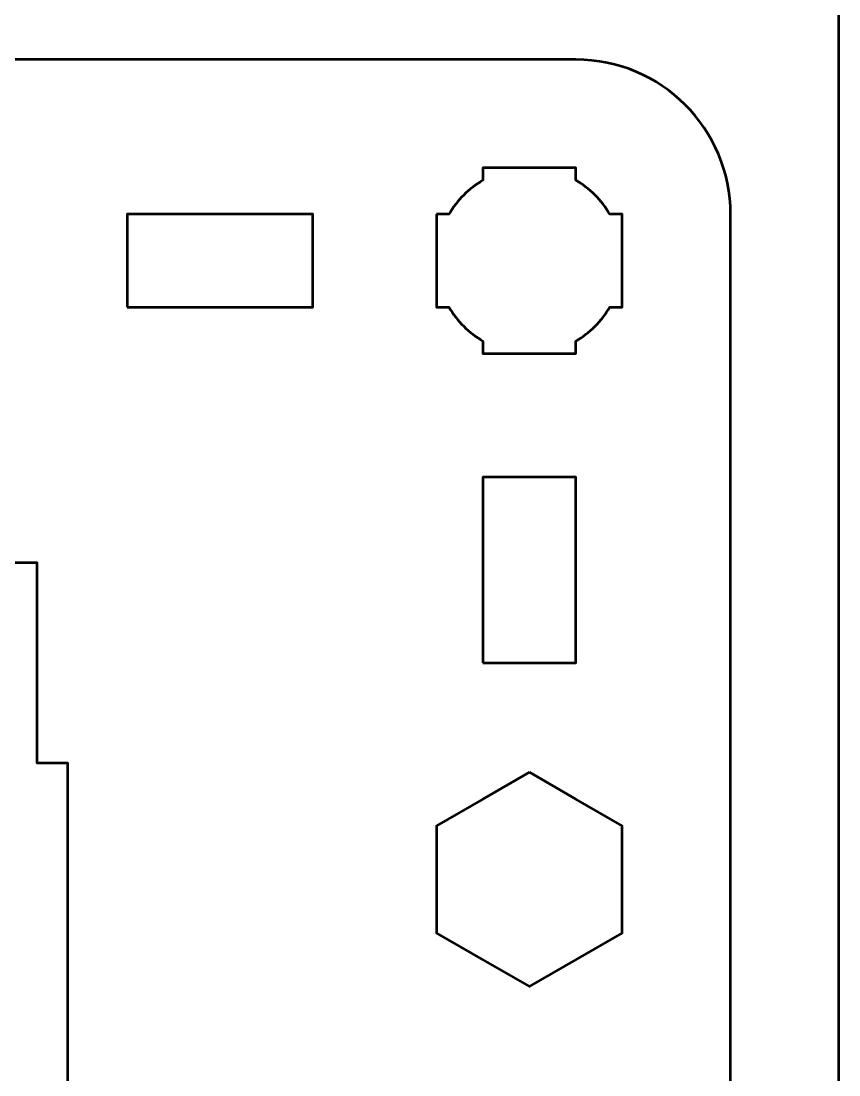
# Model space of a CAD drawing. Header units: centimetres. Extents: x -21 to 0, y -29.7 to 0.
# Drawn here: x -2.642 to 0, y -26.282 to -22.875 of the extents above; entities that cross this region are included whole.
import ezdxf

# ---------------------------------------------------------------- set-up
doc = ezdxf.new("R2010")
doc.units = ezdxf.units.CM
doc.header["$MEASUREMENT"] = 0
doc.layers.add('Layer 1', color=7, linetype='Continuous')

msp = doc.modelspace()

# ---------------------------------------------------------------- linework, layer by layer
at = {"layer": 'Layer 1', "lineweight": 53}
for points in [[(-2.3, -23.8), (-1.7, -23.8), (-1.7, -23.5), (-2.3, -23.5), (-2.3, -23.8)], [(-1.15, -24.95), (-0.85, -24.95), (-0.85, -24.35), (-1.15, -24.35), (-1.15, -24.95)]]:
    msp.add_lwpolyline(points, close=True, dxfattribs=at)
at = {"layer": 'Layer 1', "color": 1, "lineweight": 53}
msp.add_open_spline([(-21.00003, -29.19995), (-21.00003, -29.19995), (-21.00003, -8.29992), (-21.00003, -8.29992), (-21.00003, -8.29992), (-21.00003, -8.21709), (-20.93286, -8.14992), (-20.85003, -8.14992), (-20.85003, -8.14992), (-20.7672, -8.14992), (-20.70003, -8.08275), (-20.70003, -7.99992), (-20.70003, -7.99992), (-20.70003, -7.91709), (-20.7672, -7.84992), (-20.85003, -7.84992), (-20.85003, -7.84992), (-20.93286, -7.84992), (-21.00003, -7.78275), (-21.00003, -7.69992), (-21.00003, -7.69992), (-21.00003, -7.61709), (-20.93286, -7.54992), (-20.85003, -7.54992), (-20.85003, -7.54992), (-20.7672, -7.54992), (-20.70003, -7.48275), (-20.70003, -7.39992), (-20.70003, -7.39992), (-20.70003, -7.31709), (-20.7672, -7.24992), (-20.85003, -7.24992), (-20.85003, -7.24992), (-20.93286, -7.24992), (-21.00003, -7.18275), (-21.00003, -7.09992), (-21.00003, -7.09992), (-21.00003, -7.01709), (-20.93286, -6.94992), (-20.85003, -6.94992), (-20.85003, -6.94992), (-20.7672, -6.94992), (-20.70003, -6.88275), (-20.70003, -6.79992), (-20.70003, -6.79992), (-20.70003, -6.71709), (-20.7672, -6.64992), (-20.85003, -6.64992), (-20.85003, -6.64992), (-20.93286, -6.64992), (-21.00003, -6.58275), (-21.00003, -6.49992), (-21.00003, -6.49992), (-21.00003, -6.41709), (-20.93286, -6.34992), (-20.85003, -6.34992), (-20.85003, -6.34992), (-20.7672, -6.34992), (-20.70003, -6.28275), (-20.70003, -6.19992), (-20.70003, -6.19992), (-20.70003, -6.11709), (-20.7672, -6.04992), (-20.85003, -6.04992), (-20.85003, -6.04992), (-20.93286, -6.04992), (-21.00003, -5.98275), (-21.00003, -5.89992), (-21.00003, -5.89992), (-21.00003, -5.81709), (-20.93286, -5.74992), (-20.85003, -5.74992), (-20.85003, -5.74992), (-20.7672, -5.74992), (-20.70003, -5.68275), (-20.70003, -5.59992), (-20.70003, -5.59992), (-20.70003, -5.51709), (-20.7672, -5.44992), (-20.85003, -5.44992), (-20.85003, -5.44992), (-20.93286, -5.44992), (-21.00003, -5.38275), (-21.00003, -5.29992), (-21.00003, -5.29992), (-21.00003, -5.21709), (-20.93286, -5.14992), (-20.85003, -5.14992), (-20.85003, -5.14992), (-20.7672, -5.14992), (-20.70003, -5.08275), (-20.70003, -4.99992), (-20.70003, -4.99992), (-20.70003, -4.91709), (-20.7672, -4.84992), (-20.85003, -4.84992), (-20.85003, -4.84992), (-20.93286, -4.84992), (-21.00003, -4.78275), (-21.00003, -4.69992), (-21.00003, -4.69992), (-21.00003, -4.61709), (-20.93286, -4.54992), (-20.85003, -4.54992), (-20.85003, -4.54992), (-20.7672, -4.54992), (-20.70003, -4.48275), (-20.70003, -4.39992), (-20.70003, -4.39992), (-20.70003, -4.31709), (-20.7672, -4.24992), (-20.85003, -4.24992), (-20.85003, -4.24992), (-20.93286, -4.24992), (-21.00003, -4.18275), (-21.00003, -4.09992), (-21.00003, -4.09992), (-21.00003, -4.01709), (-20.93286, -3.94992), (-20.85003, -3.94992), (-20.85003, -3.94992), (-20.7672, -3.94992), (-20.70003, -3.88275), (-20.70003, -3.79992), (-20.70003, -3.79992), (-20.70003, -3.71709), (-20.7672, -3.64992), (-20.85003, -3.64992), (-20.85003, -3.64992), (-20.93286, -3.64992), (-21.00003, -3.58275), (-21.00003, -3.49992), (-21.00003, -3.49992), (-21.00003, -3.41709), (-20.93286, -3.34992), (-20.85003, -3.34992), (-20.85003, -3.34992), (-20.7672, -3.34992), (-20.70003, -3.28275), (-20.70003, -3.19992), (-20.70003, -3.19992), (-20.70003, -3.11709), (-20.7672, -3.04992), (-20.85003, -3.04992), (-20.85003, -3.04992), (-20.93286, -3.04992), (-21.00003, -2.98275), (-21.00003, -2.89992), (-21.00003, -2.89992), (-21.00003, -2.81709), (-20.93286, -2.74992), (-20.85003, -2.74992), (-20.85003, -2.74992), (-20.7672, -2.74992), (-20.70003, -2.68275), (-20.70003, -2.59992), (-20.70003, -2.59992), (-20.70003, -2.51709), (-20.7672, -2.44992), (-20.85003, -2.44992), (-20.85003, -2.44992), (-20.93286, -2.44992), (-21.00003, -2.38275), (-21.00003, -2.29992), (-21.00003, -2.29992), (-21.00003, -2.21709), (-20.93286, -2.14992), (-20.85003, -2.14992), (-20.85003, -2.14992), (-20.7672, -2.14992), (-20.70003, -2.08275), (-20.70003, -1.99992), (-20.70003, -1.99992), (-20.70003, -1.91709), (-20.7672, -1.84992), (-20.85003, -1.84992), (-20.85003, -1.84992), (-20.93286, -1.84992), (-21.00003, -1.78275), (-21.00003, -1.69992), (-21.00003, -1.69992), (-21.00003, -1.61709), (-20.93286, -1.54992), (-20.85003, -1.54992), (-20.85003, -1.54992), (-20.7672, -1.54992), (-20.70003, -1.48275), (-20.70003, -1.39992), (-20.70003, -1.39992), (-20.70003, -1.31709), (-20.7672, -1.24992), (-20.85003, -1.24992), (-20.85003, -1.24992), (-20.93286, -1.24992), (-21.00003, -1.18275), (-21.00003, -1.09992), (-21.00003, -1.09992), (-21.00003, -1.09992), (-21.00003, -0.49992), (-21.00003, -0.49992), (-21.00003, -0.49992), (-21.00003, -0.22295), (-20.77694, 0.00004), (-20.49994, 0.00004), (-20.49994, 0.00004), (-20.49994, 0.00004), (-0.50008, 0.00004), (-0.50008, 0.00004), (-0.50008, 0.00004), (-0.22294, 0.00004), (0.00002, -0.22295), (0.00002, -0.49992), (0.00002, -0.49992), (0.00002, -0.49992), (0.00002, -29.19995), (0.00002, -29.19995), (0.00002, -29.19995), (0.00002, -29.47695), (-0.22294, -29.70004), (-0.50008, -29.70004), (-0.50008, -29.70004), (-0.50008, -29.70004), (-20.49994, -29.70004), (-20.49994, -29.70004), (-20.49994, -29.70004), (-20.77694, -29.70004), (-21.00003, -29.47695), (-21.00003, -29.19995)], degree=3, knots=[0, 0, 0, 0, 0.0175439, 0.0175439, 0.0175439, 0.0175439, 0.0350877, 0.0350877, 0.0350877, 0.0350877, 0.0526316, 0.0526316, 0.0526316, 0.0526316, 0.0701754, 0.0701754, 0.0701754, 0.0701754, 0.0877193, 0.0877193, 0.0877193, 0.0877193, 0.1052632, 0.1052632, 0.1052632, 0.1052632, 0.122807, 0.122807, 0.122807, 0.122807, 0.1403509, 0.1403509, 0.1403509, 0.1403509, 0.1578947, 0.1578947, 0.1578947, 0.1578947, 0.1754386, 0.1754386, 0.1754386, 0.1754386, 0.1929825, 0.1929825, 0.1929825, 0.1929825, 0.2105263, 0.2105263, 0.2105263, 0.2105263, 0.2280702, 0.2280702, 0.2280702, 0.2280702, 0.245614, 0.245614, 0.245614, 0.245614, 0.2631579, 0.2631579, 0.2631579, 0.2631579, 0.2807018, 0.2807018, 0.2807018, 0.2807018, 0.2982456, 0.2982456, 0.2982456, 0.2982456, 0.3157895, 0.3157895, 0.3157895, 0.3157895, 0.3333333, 0.3333333, 0.3333333, 0.3333333, 0.3508772, 0.3508772, 0.3508772, 0.3508772, 0.3684211, 0.3684211, 0.3684211, 0.3684211, 0.3859649, 0.3859649, 0.3859649, 0.3859649, 0.4035088, 0.4035088, 0.4035088, 0.4035088, 0.4210526, 0.4210526, 0.4210526, 0.4210526, 0.4385965, 0.4385965, 0.4385965, 0.4385965, 0.4561404, 0.4561404, 0.4561404, 0.4561404, 0.4736842, 0.4736842, 0.4736842, 0.4736842, 0.4912281, 0.4912281, 0.4912281, 0.4912281, 0.5087719, 0.5087719, 0.5087719, 0.5087719, 0.5263158, 0.5263158, 0.5263158, 0.5263158, 0.5438596, 0.5438596, 0.5438596, 0.5438596, 0.5614035, 0.5614035, 0.5614035, 0.5614035, 0.5789474, 0.5789474, 0.5789474, 0.5789474, 0.5964912, 0.5964912, 0.5964912, 0.5964912, 0.6140351, 0.6140351, 0.6140351, 0.6140351, 0.6315789, 0.6315789, 0.6315789, 0.6315789, 0.6491228, 0.6491228, 0.6491228, 0.6491228, 0.6666667, 0.6666667, 0.6666667, 0.6666667, 0.6842105, 0.6842105, 0.6842105, 0.6842105, 0.7017544, 0.7017544, 0.7017544, 0.7017544, 0.7192982, 0.7192982, 0.7192982, 0.7192982, 0.7368421, 0.7368421, 0.7368421, 0.7368421, 0.754386, 0.754386, 0.754386, 0.754386, 0.7719298, 0.7719298, 0.7719298, 0.7719298, 0.7894737, 0.7894737, 0.7894737, 0.7894737, 0.8070175, 0.8070175, 0.8070175, 0.8070175, 0.8245614, 0.8245614, 0.8245614, 0.8245614, 0.8421053, 0.8421053, 0.8421053, 0.8421053, 0.8596491, 0.8596491, 0.8596491, 0.8596491, 0.877193, 0.877193, 0.877193, 0.877193, 0.8947368, 0.8947368, 0.8947368, 0.8947368, 0.9122807, 0.9122807, 0.9122807, 0.9122807, 0.9298246, 0.9298246, 0.9298246, 0.9298246, 0.9473684, 0.9473684, 0.9473684, 0.9473684, 0.9649123, 0.9649123, 0.9649123, 0.9649123, 0.9824561, 0.9824561, 0.9824561, 0.9824561, 1, 1, 1, 1], dxfattribs=at)
at = {"layer": 'Layer 1', "color": 3, "lineweight": 53}
msp.add_open_spline([(-5.65, -27.8), (-5.65, -27.8), (-5.65, -23.5), (-5.65, -23.5), (-5.65, -23.5), (-5.65, -23.22391), (-5.42609, -23), (-5.15, -23), (-5.15, -23), (-5.15, -23), (-0.85, -23), (-0.85, -23), (-0.85, -23), (-0.57391, -23), (-0.35, -23.22391), (-0.35, -23.5), (-0.35, -23.5), (-0.35, -23.5), (-0.35, -27.8), (-0.35, -27.8), (-0.35, -27.8), (-0.35, -28.07609), (-0.57391, -28.3), (-0.85, -28.3), (-0.85, -28.3), (-0.85, -28.3), (-2.492, -28.3), (-2.492, -28.3), (-2.492, -28.3), (-2.492, -28.3), (-2.492, -26.92699), (-2.492, -26.92699), (-2.492, -26.92699), (-2.492, -26.92699), (-2.238, -26.92699), (-2.238, -26.92699), (-2.238, -26.92699), (-2.238, -26.92699), (-2.238, -26.67299), (-2.238, -26.67299), (-2.238, -26.67299), (-2.238, -26.67299), (-2.492, -26.67299), (-2.492, -26.67299), (-2.492, -26.67299), (-2.492, -26.67299), (-2.492, -25.27299), (-2.492, -25.27299), (-2.492, -25.27299), (-2.492, -25.27299), (-2.592, -25.27302), (-2.592, -25.27302), (-2.592, -25.27302), (-2.592, -25.27302), (-2.592, -25.04998), (-2.592, -25.04998), (-2.592, -25.04998), (-2.592, -25.04998), (-2.592, -24.62501), (-2.592, -24.62501), (-2.592, -24.62501), (-2.592, -24.62501), (-3.408, -24.625), (-3.408, -24.625), (-3.408, -24.625), (-3.408, -24.625), (-3.408, -25.04998), (-3.408, -25.04998), (-3.408, -25.04998), (-3.408, -25.04998), (-3.408, -25.27302), (-3.408, -25.27302), (-3.408, -25.27302), (-3.408, -25.27302), (-3.508, -25.27299), (-3.508, -25.27299), (-3.508, -25.27299), (-3.508, -25.27299), (-3.508, -26.67299), (-3.508, -26.67299), (-3.508, -26.67299), (-3.508, -26.67299), (-3.762, -26.67299), (-3.762, -26.67299), (-3.762, -26.67299), (-3.762, -26.67299), (-3.762, -26.92699), (-3.762, -26.92699), (-3.762, -26.92699), (-3.762, -26.92699), (-3.508, -26.92699), (-3.508, -26.92699), (-3.508, -26.92699), (-3.508, -26.92699), (-3.508, -28.3), (-3.508, -28.3), (-3.508, -28.3), (-4.15492, -28.3), (-4.38268, -28.3), (-5.15, -28.3), (-5.15, -28.3), (-5.42609, -28.3), (-5.65, -28.07609), (-5.65, -27.8)], degree=3, knots=[0, 0, 0, 0, 0.0384615, 0.0384615, 0.0384615, 0.0384615, 0.0769231, 0.0769231, 0.0769231, 0.0769231, 0.1153846, 0.1153846, 0.1153846, 0.1153846, 0.1538462, 0.1538462, 0.1538462, 0.1538462, 0.1923077, 0.1923077, 0.1923077, 0.1923077, 0.2307692, 0.2307692, 0.2307692, 0.2307692, 0.2692308, 0.2692308, 0.2692308, 0.2692308, 0.3076923, 0.3076923, 0.3076923, 0.3076923, 0.3461538, 0.3461538, 0.3461538, 0.3461538, 0.3846154, 0.3846154, 0.3846154, 0.3846154, 0.4230769, 0.4230769, 0.4230769, 0.4230769, 0.4615385, 0.4615385, 0.4615385, 0.4615385, 0.5, 0.5, 0.5, 0.5, 0.5384615, 0.5384615, 0.5384615, 0.5384615, 0.5769231, 0.5769231, 0.5769231, 0.5769231, 0.6153846, 0.6153846, 0.6153846, 0.6153846, 0.6538462, 0.6538462, 0.6538462, 0.6538462, 0.6923077, 0.6923077, 0.6923077, 0.6923077, 0.7307692, 0.7307692, 0.7307692, 0.7307692, 0.7692308, 0.7692308, 0.7692308, 0.7692308, 0.8076923, 0.8076923, 0.8076923, 0.8076923, 0.8461538, 0.8461538, 0.8461538, 0.8461538, 0.8846154, 0.8846154, 0.8846154, 0.8846154, 0.9230769, 0.9230769, 0.9230769, 0.9230769, 0.9615385, 0.9615385, 0.9615385, 0.9615385, 1, 1, 1, 1], dxfattribs=at)
at = {"layer": 'Layer 1', "lineweight": 53}
for points, knots in [([(-1.3, -23.5), (-1.3, -23.5), (-1.25985, -23.5), (-1.25985, -23.5), (-1.25985, -23.5), (-1.2335, -23.45447), (-1.19553, -23.4165), (-1.15, -23.39015), (-1.15, -23.39015), (-1.15, -23.39015), (-1.15, -23.35), (-1.15, -23.35), (-1.15, -23.35), (-1.15, -23.35), (-1, -23.35), (-1, -23.35), (-1, -23.35), (-1, -23.35), (-0.85, -23.35), (-0.85, -23.35), (-0.85, -23.35), (-0.85, -23.35), (-0.85, -23.39015), (-0.85, -23.39015), (-0.85, -23.39015), (-0.80447, -23.4165), (-0.7665, -23.45447), (-0.74015, -23.5), (-0.74015, -23.5), (-0.74015, -23.5), (-0.7, -23.5), (-0.7, -23.5), (-0.7, -23.5), (-0.7, -23.5), (-0.7, -23.65), (-0.7, -23.65), (-0.7, -23.65), (-0.7, -23.65), (-0.7, -23.8), (-0.7, -23.8), (-0.7, -23.8), (-0.7, -23.8), (-0.74015, -23.8), (-0.74015, -23.8), (-0.74015, -23.8), (-0.7665, -23.84553), (-0.80447, -23.8835), (-0.85, -23.90985), (-0.85, -23.90985), (-0.85, -23.90985), (-0.85, -23.95), (-0.85, -23.95), (-0.85, -23.95), (-0.85, -23.95), (-1, -23.95), (-1, -23.95), (-1, -23.95), (-1, -23.95), (-1.15, -23.95), (-1.15, -23.95), (-1.15, -23.95), (-1.15, -23.95), (-1.15, -23.90985), (-1.15, -23.90985), (-1.15, -23.90985), (-1.19553, -23.8835), (-1.2335, -23.84553), (-1.25985, -23.8), (-1.25985, -23.8), (-1.25985, -23.8), (-1.3, -23.8), (-1.3, -23.8), (-1.3, -23.8), (-1.3, -23.8), (-1.3, -23.65), (-1.3, -23.65), (-1.3, -23.65), (-1.3, -23.65), (-1.3, -23.5), (-1.3, -23.5)], [0, 0, 0, 0, 0.05, 0.05, 0.05, 0.05, 0.1, 0.1, 0.1, 0.1, 0.15, 0.15, 0.15, 0.15, 0.2, 0.2, 0.2, 0.2, 0.25, 0.25, 0.25, 0.25, 0.3, 0.3, 0.3, 0.3, 0.35, 0.35, 0.35, 0.35, 0.4, 0.4, 0.4, 0.4, 0.45, 0.45, 0.45, 0.45, 0.5, 0.5, 0.5, 0.5, 0.55, 0.55, 0.55, 0.55, 0.6, 0.6, 0.6, 0.6, 0.65, 0.65, 0.65, 0.65, 0.7, 0.7, 0.7, 0.7, 0.75, 0.75, 0.75, 0.75, 0.8, 0.8, 0.8, 0.8, 0.85, 0.85, 0.85, 0.85, 0.9, 0.9, 0.9, 0.9, 0.95, 0.95, 0.95, 0.95, 1, 1, 1, 1]), ([(-1, -25.30359), (-1, -25.30359), (-0.85, -25.39019), (-0.85, -25.39019), (-0.85, -25.39019), (-0.85, -25.39019), (-0.7, -25.47679), (-0.7, -25.47679), (-0.7, -25.47679), (-0.7, -25.47679), (-0.7, -25.65), (-0.7, -25.65), (-0.7, -25.65), (-0.7, -25.65), (-0.7, -25.82321), (-0.7, -25.82321), (-0.7, -25.82321), (-0.7, -25.82321), (-0.85, -25.90981), (-0.85, -25.90981), (-0.85, -25.90981), (-0.85, -25.90981), (-1, -25.99641), (-1, -25.99641), (-1, -25.99641), (-1, -25.99641), (-1.15, -25.90981), (-1.15, -25.90981), (-1.15, -25.90981), (-1.15, -25.90981), (-1.3, -25.82321), (-1.3, -25.82321), (-1.3, -25.82321), (-1.3, -25.82321), (-1.3, -25.65), (-1.3, -25.65), (-1.3, -25.65), (-1.3, -25.65), (-1.3, -25.47679), (-1.3, -25.47679), (-1.3, -25.47679), (-1.3, -25.47679), (-1.15, -25.39019), (-1.15, -25.39019), (-1.15, -25.39019), (-1.15, -25.39019), (-1, -25.30359), (-1, -25.30359)], [0, 0, 0, 0, 0.0833333, 0.0833333, 0.0833333, 0.0833333, 0.1666667, 0.1666667, 0.1666667, 0.1666667, 0.25, 0.25, 0.25, 0.25, 0.3333333, 0.3333333, 0.3333333, 0.3333333, 0.4166667, 0.4166667, 0.4166667, 0.4166667, 0.5, 0.5, 0.5, 0.5, 0.5833333, 0.5833333, 0.5833333, 0.5833333, 0.6666667, 0.6666667, 0.6666667, 0.6666667, 0.75, 0.75, 0.75, 0.75, 0.8333333, 0.8333333, 0.8333333, 0.8333333, 0.9166667, 0.9166667, 0.9166667, 0.9166667, 1, 1, 1, 1])]:
    msp.add_open_spline(points, degree=3, knots=knots, dxfattribs=at)

doc.saveas('drawing.dxf')
